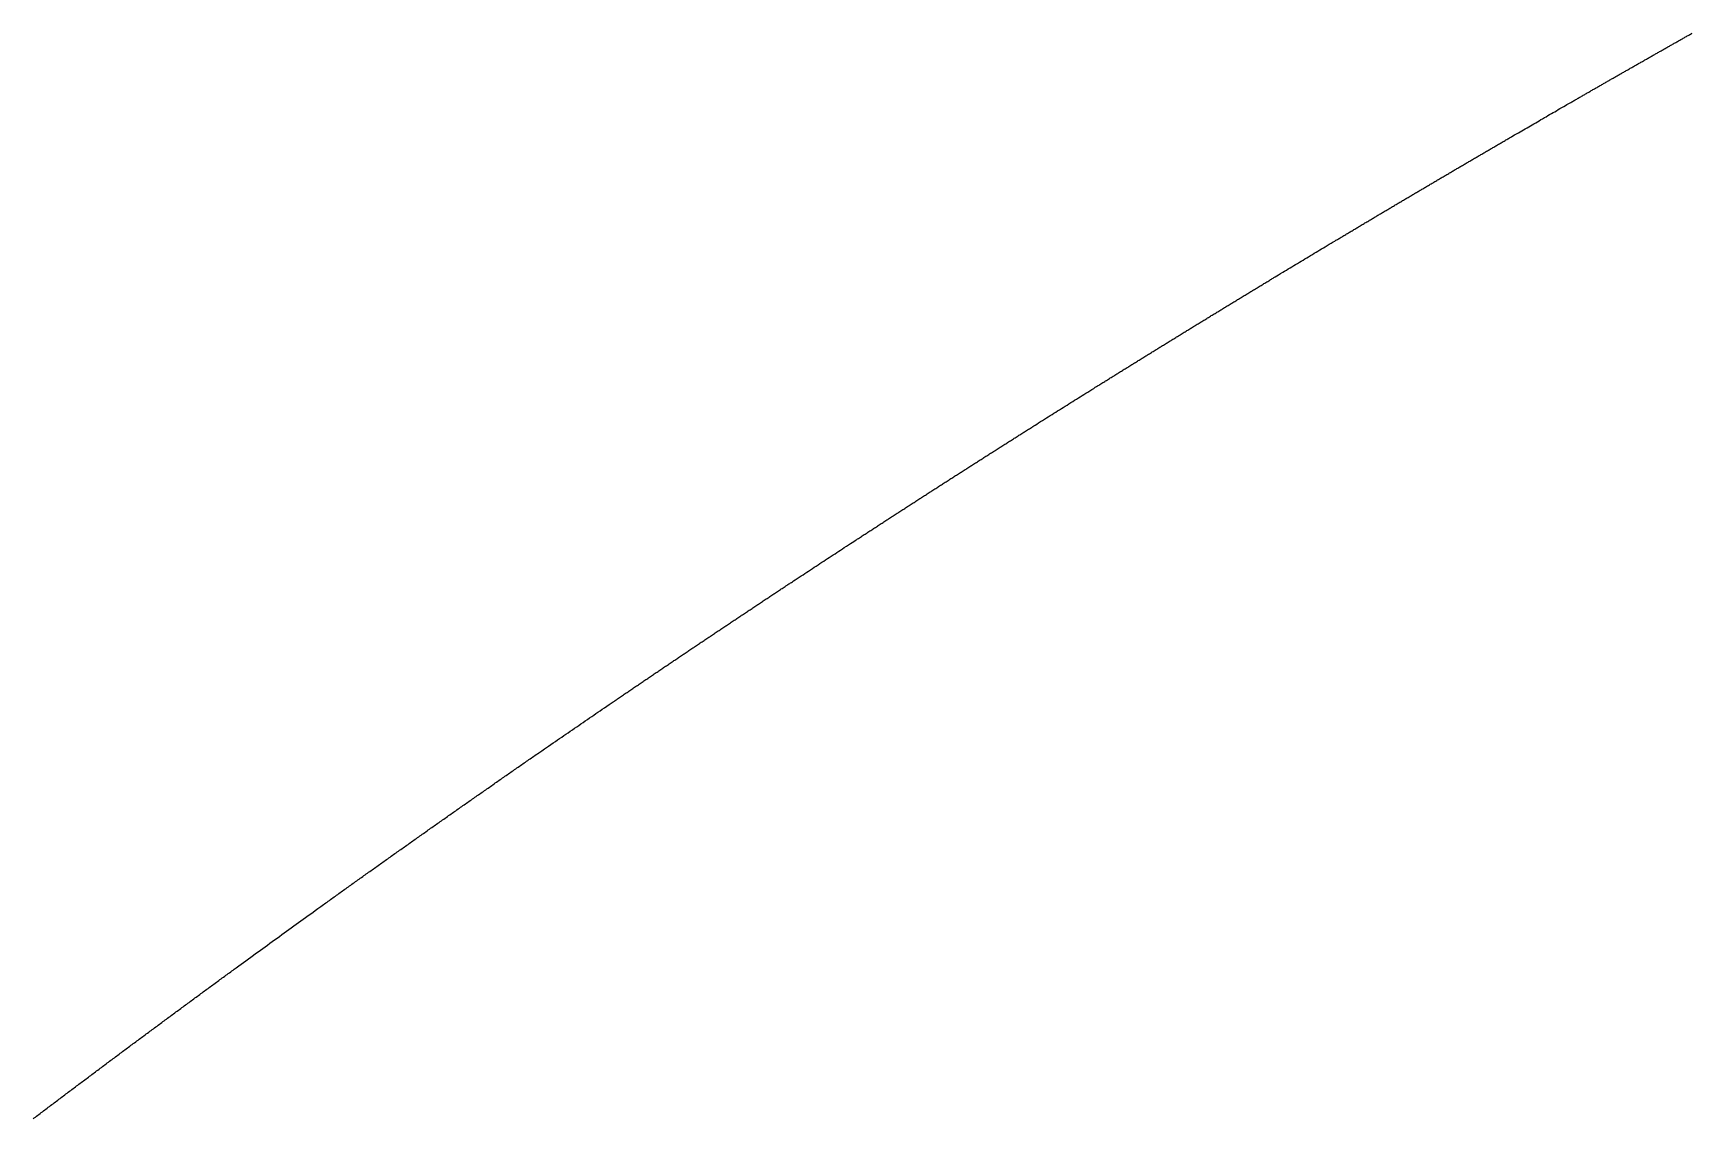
# Model space of a CAD drawing. Header units: millimetres. Extents: x 0 to 2438, y 0 to 1219.
# Drawn here: x 922.19 to 925.075, y 178.577 to 180.466 of the extents above; entities that cross this region are included whole.
import ezdxf

# ---------------------------------------------------------------- set-up
doc = ezdxf.new("R2010")
doc.units = ezdxf.units.MM
doc.layers.add('TEST_CUT_FIRST', color=1, linetype='Continuous')

msp = doc.modelspace()

# ---------------------------------------------------------------- linework, layer by layer
at = {"layer": 'TEST_CUT_FIRST'}
msp.add_lwpolyline([(922.1897, 178.577), (922.1917, 178.5785), (922.1938, 178.5801), (922.1958, 178.5816), (922.1978, 178.5832), (922.1999, 178.5847), (922.2019, 178.5863), (922.204, 178.5878), (922.206, 178.5894), (922.2081, 178.5909), (922.2101, 178.5924), (922.2122, 178.594), (922.2142, 178.5955), (922.2163, 178.5971), (922.2183, 178.5986), (922.2204, 178.6002), (922.2224, 178.6017), (922.2245, 178.6033), (922.2265, 178.6048), (922.2286, 178.6064), (922.2306, 178.6079), (922.2327, 178.6095), (922.2347, 178.611), (922.2368, 178.6126), (922.2388, 178.6141), (922.2409, 178.6156), (922.2429, 178.6172), (922.245, 178.6187), (922.247, 178.6203), (922.2491, 178.6218), (922.2511, 178.6234), (922.2532, 178.6249), (922.2552, 178.6264), (922.2573, 178.628), (922.2593, 178.6295), (922.2614, 178.6311), (922.2634, 178.6326), (922.2655, 178.6342), (922.2675, 178.6357), (922.2696, 178.6372), (922.2716, 178.6388), (922.2737, 178.6403), (922.2757, 178.6419), (922.2778, 178.6434), (922.2798, 178.6449), (922.2819, 178.6465), (922.2839, 178.648), (922.286, 178.6496), (922.288, 178.6511), (922.2901, 178.6526), (922.2922, 178.6542), (922.2942, 178.6557), (922.2963, 178.6573), (922.2983, 178.6588), (922.3004, 178.6603), (922.3024, 178.6619), (922.3045, 178.6634), (922.3065, 178.665), (922.3086, 178.6665), (922.3106, 178.668), (922.3127, 178.6696), (922.3148, 178.6711), (922.3168, 178.6726), (922.3189, 178.6742), (922.3209, 178.6757), (922.323, 178.6773), (922.325, 178.6788), (922.3271, 178.6803), (922.3291, 178.6819), (922.3312, 178.6834), (922.3333, 178.6849), (922.3353, 178.6865), (922.3374, 178.688), (922.3394, 178.6895), (922.3415, 178.6911), (922.3435, 178.6926), (922.3456, 178.6941), (922.3477, 178.6957), (922.3497, 178.6972), (922.3518, 178.6987), (922.3538, 178.7003), (922.3559, 178.7018), (922.358, 178.7033), (922.36, 178.7049), (922.3621, 178.7064), (922.3641, 178.7079), (922.3662, 178.7095), (922.3683, 178.711), (922.3703, 178.7125), (922.3724, 178.7141), (922.3744, 178.7156), (922.3765, 178.7171), (922.3786, 178.7187), (922.3806, 178.7202), (922.3827, 178.7217), (922.3847, 178.7232), (922.3868, 178.7248), (922.3889, 178.7263), (922.3909, 178.7278), (922.393, 178.7294), (922.395, 178.7309), (922.3971, 178.7324), (922.3992, 178.7339), (922.4012, 178.7355), (922.4033, 178.737), (922.4054, 178.7385), (922.4074, 178.7401), (922.4095, 178.7416), (922.4115, 178.7431), (922.4136, 178.7446), (922.4157, 178.7462), (922.4177, 178.7477), (922.4198, 178.7492), (922.4219, 178.7507), (922.4239, 178.7523), (922.426, 178.7538), (922.428, 178.7553), (922.4301, 178.7569), (922.4322, 178.7584), (922.4342, 178.7599), (922.4363, 178.7614), (922.4384, 178.763), (922.4404, 178.7645), (922.4425, 178.766), (922.4446, 178.7675), (922.4466, 178.769), (922.4487, 178.7706), (922.4508, 178.7721), (922.4528, 178.7736), (922.4549, 178.7751), (922.457, 178.7767), (922.459, 178.7782), (922.4611, 178.7797), (922.4632, 178.7812), (922.4652, 178.7827), (922.4673, 178.7843), (922.4694, 178.7858), (922.4714, 178.7873), (922.4735, 178.7888), (922.4756, 178.7904), (922.4776, 178.7919), (922.4797, 178.7934), (922.4818, 178.7949), (922.4838, 178.7964), (922.4859, 178.798), (922.488, 178.7995), (922.49, 178.801), (922.4921, 178.8025), (922.4942, 178.804), (922.4962, 178.8055), (922.4983, 178.8071), (922.5004, 178.8086), (922.5025, 178.8101), (922.5045, 178.8116), (922.5066, 178.8131), (922.5087, 178.8147), (922.5107, 178.8162), (922.5128, 178.8177), (922.5149, 178.8192), (922.517, 178.8207), (922.519, 178.8222), (922.5211, 178.8238), (922.5232, 178.8253), (922.5252, 178.8268), (922.5273, 178.8283), (922.5293, 178.8298), (922.5314, 178.8313), (922.5336, 178.8329), (922.5358, 178.8345), (922.5378, 178.836), (922.5397, 178.8374), (922.5415, 178.8386), (922.5432, 178.8399), (922.5453, 178.8415), (922.548, 178.8434), (922.5515, 178.846), (922.5556, 178.849), (922.5601, 178.8522), (922.5645, 178.8555), (922.5688, 178.8586), (922.573, 178.8616), (922.577, 178.8646), (922.5811, 178.8675), (922.5852, 178.8705), (922.5893, 178.8735), (922.5934, 178.8765), (922.5976, 178.8795), (922.6018, 178.8825), (922.6059, 178.8856), (922.61, 178.8885), (922.6142, 178.8915), (922.6183, 178.8945), (922.6224, 178.8975), (922.6266, 178.9005), (922.6307, 178.9035), (922.6349, 178.9065), (922.639, 178.9096), (922.6432, 178.9126), (922.6473, 178.9155), (922.6513, 178.9184), (922.6554, 178.9214), (922.6595, 178.9244), (922.6639, 178.9275), (922.6684, 178.9307), (922.6728, 178.9339), (922.6769, 178.9369), (922.6804, 178.9394), (922.6831, 178.9414), (922.6852, 178.9429), (922.687, 178.9441), (922.6887, 178.9454), (922.6906, 178.9467), (922.6927, 178.9482), (922.6948, 178.9498), (922.697, 178.9513), (922.6991, 178.9528), (922.7011, 178.9543), (922.7032, 178.9558), (922.7052, 178.9572), (922.7073, 178.9587), (922.7093, 178.9602), (922.7114, 178.9617), (922.7135, 178.9632), (922.7156, 178.9647), (922.7176, 178.9661), (922.7197, 178.9676), (922.7218, 178.9691), (922.7238, 178.9706), (922.7259, 178.9721), (922.728, 178.9736), (922.73, 178.975), (922.7321, 178.9765), (922.7342, 178.978), (922.7362, 178.9795), (922.7383, 178.981), (922.7404, 178.9824), (922.7425, 178.9839), (922.7445, 178.9854), (922.7466, 178.9869), (922.7487, 178.9884), (922.7507, 178.9898), (922.7528, 178.9913), (922.7549, 178.9928), (922.7569, 178.9943), (922.759, 178.9958), (922.7611, 178.9972), (922.7632, 178.9987), (922.7652, 179.0002), (922.7673, 179.0017), (922.7694, 179.0031), (922.7714, 179.0046), (922.7735, 179.0061), (922.7756, 179.0076), (922.7777, 179.0091), (922.7797, 179.0105), (922.7818, 179.012), (922.7839, 179.0135), (922.7859, 179.015), (922.788, 179.0164), (922.7901, 179.0179), (922.7922, 179.0194), (922.7942, 179.0209), (922.7963, 179.0223), (922.7984, 179.0238), (922.8005, 179.0253), (922.8025, 179.0268), (922.8046, 179.0282), (922.8067, 179.0297), (922.8087, 179.0312), (922.8108, 179.0326), (922.8129, 179.0341), (922.815, 179.0356), (922.817, 179.0371), (922.8191, 179.0385), (922.8212, 179.04), (922.8233, 179.0415), (922.8253, 179.043), (922.8274, 179.0444), (922.8295, 179.0459), (922.8316, 179.0474), (922.8336, 179.0488), (922.8357, 179.0503), (922.8378, 179.0518), (922.8399, 179.0533), (922.842, 179.0547), (922.844, 179.0562), (922.8461, 179.0577), (922.8482, 179.0591), (922.8503, 179.0606), (922.8523, 179.0621), (922.8544, 179.0635), (922.8565, 179.065), (922.8586, 179.0665), (922.8606, 179.0679), (922.8627, 179.0694), (922.8648, 179.0709), (922.8669, 179.0723), (922.869, 179.0738), (922.871, 179.0753), (922.8731, 179.0767), (922.8752, 179.0782), (922.8773, 179.0797), (922.8794, 179.0811), (922.8814, 179.0826), (922.8835, 179.0841), (922.8856, 179.0855), (922.8877, 179.087), (922.8898, 179.0885), (922.8918, 179.0899), (922.8939, 179.0914), (922.896, 179.0929), (922.8981, 179.0943), (922.9002, 179.0958), (922.9022, 179.0973), (922.9043, 179.0987), (922.9064, 179.1002), (922.9085, 179.1016), (922.9106, 179.1031), (922.9126, 179.1046), (922.9147, 179.106), (922.9168, 179.1075), (922.9189, 179.109), (922.921, 179.1104), (922.923, 179.1119), (922.9251, 179.1133), (922.9272, 179.1148), (922.9293, 179.1163), (922.9314, 179.1177), (922.9335, 179.1192), (922.9355, 179.1206), (922.9376, 179.1221), (922.9397, 179.1236), (922.9418, 179.125), (922.9439, 179.1265), (922.946, 179.1279), (922.948, 179.1294), (922.9501, 179.1309), (922.9522, 179.1323), (922.9543, 179.1338), (922.9564, 179.1352), (922.9585, 179.1367), (922.9606, 179.1382), (922.9626, 179.1396), (922.9647, 179.1411), (922.9668, 179.1425), (922.9689, 179.144), (922.971, 179.1454), (922.9731, 179.1469), (922.9752, 179.1484), (922.9772, 179.1498), (922.9793, 179.1513), (922.9814, 179.1527), (922.9835, 179.1542), (922.9856, 179.1556), (922.9877, 179.1571), (922.9898, 179.1585), (922.9918, 179.16), (922.9939, 179.1615), (922.996, 179.1629), (922.9981, 179.1644), (923.0002, 179.1658), (923.0023, 179.1673), (923.0044, 179.1687), (923.0065, 179.1702), (923.0086, 179.1716), (923.0106, 179.1731), (923.0127, 179.1745), (923.0148, 179.176), (923.0169, 179.1774), (923.019, 179.1789), (923.0211, 179.1803), (923.0232, 179.1818), (923.0253, 179.1832), (923.0274, 179.1847), (923.0294, 179.1861), (923.0315, 179.1876), (923.0336, 179.189), (923.0357, 179.1905), (923.0378, 179.1919), (923.0399, 179.1934), (923.042, 179.1948), (923.0441, 179.1963), (923.0462, 179.1977), (923.0483, 179.1992), (923.0504, 179.2006), (923.0524, 179.2021), (923.0545, 179.2035), (923.0566, 179.205), (923.0587, 179.2064), (923.0608, 179.2079), (923.0629, 179.2093), (923.0651, 179.2108), (923.0672, 179.2123), (923.0693, 179.2138), (923.0713, 179.2151), (923.0731, 179.2164), (923.0749, 179.2177), (923.0771, 179.2191), (923.0796, 179.2209), (923.0829, 179.2231), (923.0866, 179.2257), (923.0905, 179.2284), (923.0945, 179.2311), (923.0984, 179.2338), (923.1021, 179.2364), (923.1057, 179.2389), (923.1094, 179.2414), (923.1131, 179.2439), (923.1168, 179.2465), (923.1205, 179.249), (923.1242, 179.2516), (923.128, 179.2542), (923.1317, 179.2567), (923.1354, 179.2593), (923.1391, 179.2618), (923.1428, 179.2644), (923.1466, 179.2669), (923.1503, 179.2695), (923.154, 179.272), (923.1578, 179.2746), (923.1615, 179.2772), (923.1652, 179.2797), (923.1689, 179.2822), (923.1725, 179.2847), (923.1762, 179.2872), (923.1799, 179.2898), (923.1838, 179.2924), (923.1879, 179.2952), (923.1919, 179.298), (923.1956, 179.3005), (923.1987, 179.3026), (923.201, 179.3041), (923.2026, 179.3053), (923.204, 179.3062), (923.2052, 179.307), (923.2067, 179.308), (923.2083, 179.3091), (923.21, 179.3103), (923.2117, 179.3115), (923.2134, 179.3126), (923.215, 179.3137), (923.2167, 179.3148), (923.2183, 179.3159), (923.2199, 179.317), (923.2215, 179.3181), (923.2231, 179.3192), (923.2248, 179.3203), (923.2264, 179.3214), (923.228, 179.3225), (923.2297, 179.3236), (923.2313, 179.3248), (923.2329, 179.3259), (923.2345, 179.327), (923.2362, 179.3281), (923.2378, 179.3292), (923.2394, 179.3303), (923.2411, 179.3314), (923.2427, 179.3325), (923.2443, 179.3336), (923.2459, 179.3347), (923.2476, 179.3358), (923.2492, 179.3369), (923.2508, 179.338), (923.2525, 179.3391), (923.2541, 179.3402), (923.2557, 179.3413), (923.2573, 179.3424), (923.259, 179.3435), (923.2606, 179.3447), (923.2622, 179.3458), (923.2639, 179.3469), (923.2655, 179.348), (923.2671, 179.3491), (923.2688, 179.3502), (923.2704, 179.3513), (923.272, 179.3524), (923.2737, 179.3535), (923.2753, 179.3546), (923.2769, 179.3557), (923.2785, 179.3568), (923.2802, 179.3579), (923.2818, 179.359), (923.2834, 179.3601), (923.2851, 179.3612), (923.2867, 179.3623), (923.2883, 179.3634), (923.29, 179.3645), (923.2916, 179.3656), (923.2932, 179.3667), (923.2949, 179.3678), (923.2965, 179.3689), (923.2981, 179.37), (923.2998, 179.3711), (923.3014, 179.3722), (923.303, 179.3733), (923.3047, 179.3744), (923.3063, 179.3755), (923.3079, 179.3766), (923.3096, 179.3777), (923.3112, 179.3788), (923.3128, 179.3799), (923.3145, 179.381), (923.3161, 179.3821), (923.3177, 179.3832), (923.3194, 179.3843), (923.321, 179.3854), (923.3226, 179.3865), (923.3243, 179.3876), (923.3259, 179.3887), (923.3275, 179.3898), (923.3292, 179.3909), (923.3308, 179.392), (923.3324, 179.3931), (923.3341, 179.3942), (923.3357, 179.3953), (923.3373, 179.3964), (923.339, 179.3975), (923.3406, 179.3986), (923.3422, 179.3997), (923.3439, 179.4008), (923.3455, 179.4019), (923.3471, 179.403), (923.3488, 179.4041), (923.3504, 179.4052), (923.352, 179.4063), (923.3537, 179.4074), (923.3553, 179.4085), (923.3569, 179.4096), (923.3586, 179.4107), (923.3602, 179.4118), (923.3619, 179.4129), (923.3635, 179.414), (923.3651, 179.4151), (923.3668, 179.4161), (923.3684, 179.4172), (923.37, 179.4183), (923.3717, 179.4194), (923.3733, 179.4205), (923.3749, 179.4216), (923.3766, 179.4227), (923.3782, 179.4238), (923.3798, 179.4249), (923.3815, 179.426), (923.3831, 179.4271), (923.3848, 179.4282), (923.3864, 179.4293), (923.388, 179.4304), (923.3897, 179.4315), (923.3913, 179.4326), (923.3929, 179.4337), (923.3946, 179.4348), (923.3962, 179.4358), (923.3979, 179.4369), (923.3995, 179.438), (923.4011, 179.4391), (923.4028, 179.4402), (923.4044, 179.4413), (923.406, 179.4424), (923.4077, 179.4435), (923.4093, 179.4446), (923.411, 179.4457), (923.4126, 179.4468), (923.4142, 179.4479), (923.4159, 179.449), (923.4175, 179.4501), (923.4192, 179.4511), (923.4208, 179.4522), (923.4224, 179.4533), (923.4241, 179.4544), (923.4257, 179.4555), (923.4273, 179.4566), (923.429, 179.4577), (923.4306, 179.4588), (923.4323, 179.4599), (923.4339, 179.461), (923.4355, 179.4621), (923.4372, 179.4631), (923.4388, 179.4642), (923.4405, 179.4653), (923.4421, 179.4664), (923.4437, 179.4675), (923.4454, 179.4686), (923.447, 179.4697), (923.4487, 179.4708), (923.4503, 179.4719), (923.4519, 179.4729), (923.4536, 179.474), (923.4552, 179.4751), (923.4569, 179.4762), (923.4585, 179.4773), (923.4601, 179.4784), (923.4618, 179.4795), (923.4634, 179.4806), (923.4651, 179.4817), (923.4667, 179.4827), (923.4683, 179.4838), (923.47, 179.4849), (923.4716, 179.486), (923.4733, 179.4871), (923.4749, 179.4882), (923.4766, 179.4893), (923.4782, 179.4904), (923.4798, 179.4914), (923.4815, 179.4925), (923.4831, 179.4936), (923.4848, 179.4947), (923.4864, 179.4958), (923.4881, 179.4969), (923.4897, 179.498), (923.4913, 179.4991), (923.493, 179.5001), (923.4946, 179.5012), (923.4962, 179.5023), (923.4979, 179.5034), (923.4995, 179.5045), (923.5013, 179.5056), (923.503, 179.5067), (923.5046, 179.5078), (923.5061, 179.5088), (923.5075, 179.5097), (923.5089, 179.5106), (923.5106, 179.5117), (923.5127, 179.5132), (923.5155, 179.515), (923.5187, 179.5171), (923.5222, 179.5194), (923.5258, 179.5218), (923.5292, 179.524), (923.5325, 179.5262), (923.5357, 179.5283), (923.5389, 179.5304), (923.5421, 179.5325), (923.5454, 179.5347), (923.5487, 179.5368), (923.552, 179.539), (923.5553, 179.5412), (923.5586, 179.5433), (923.5618, 179.5455), (923.5651, 179.5476), (923.5684, 179.5498), (923.5716, 179.5519), (923.5749, 179.5541), (923.5782, 179.5562), (923.5815, 179.5584), (923.5848, 179.5605), (923.5881, 179.5627), (923.5913, 179.5648), (923.5945, 179.5669), (923.5978, 179.569), (923.601, 179.5712), (923.6045, 179.5734), (923.608, 179.5757), (923.6115, 179.578), (923.6148, 179.5801), (923.6176, 179.582), (923.6197, 179.5834), (923.6214, 179.5844), (923.6228, 179.5853), (923.6241, 179.5862), (923.6256, 179.5872), (923.6273, 179.5883), (923.629, 179.5894), (923.6307, 179.5905), (923.6323, 179.5916), (923.634, 179.5926), (923.6356, 179.5937), (923.6372, 179.5947), (923.6388, 179.5958), (923.6405, 179.5969), (923.6421, 179.5979), (923.6437, 179.599), (923.6454, 179.6001), (923.647, 179.6011), (923.6487, 179.6022), (923.6503, 179.6033), (923.6519, 179.6043), (923.6536, 179.6054), (923.6552, 179.6064), (923.6568, 179.6075), (923.6585, 179.6086), (923.6601, 179.6096), (923.6617, 179.6107), (923.6634, 179.6118), (923.665, 179.6128), (923.6667, 179.6139), (923.6683, 179.6149), (923.6699, 179.616), (923.6716, 179.6171), (923.6732, 179.6181), (923.6748, 179.6192), (923.6765, 179.6203), (923.6781, 179.6213), (923.6797, 179.6224), (923.6814, 179.6234), (923.683, 179.6245), (923.6847, 179.6256), (923.6863, 179.6266), (923.6879, 179.6277), (923.6896, 179.6287), (923.6912, 179.6298), (923.6929, 179.6309), (923.6945, 179.6319), (923.6961, 179.633), (923.6978, 179.634), (923.6994, 179.6351), (923.701, 179.6362), (923.7027, 179.6372), (923.7043, 179.6383), (923.706, 179.6393), (923.7076, 179.6404), (923.7092, 179.6415), (923.7109, 179.6425), (923.7125, 179.6436), (923.7142, 179.6446), (923.7158, 179.6457), (923.7174, 179.6468), (923.7191, 179.6478), (923.7207, 179.6489), (923.7223, 179.6499), (923.724, 179.651), (923.7256, 179.652), (923.7273, 179.6531), (923.7289, 179.6542), (923.7305, 179.6552), (923.7322, 179.6563), (923.7338, 179.6573), (923.7355, 179.6584), (923.7371, 179.6594), (923.7387, 179.6605), (923.7404, 179.6616), (923.742, 179.6626), (923.7437, 179.6637), (923.7453, 179.6647), (923.747, 179.6658), (923.7486, 179.6668), (923.7502, 179.6679), (923.7519, 179.669), (923.7535, 179.67), (923.7552, 179.6711), (923.7568, 179.6721), (923.7584, 179.6732), (923.7601, 179.6742), (923.7617, 179.6753), (923.7634, 179.6763), (923.765, 179.6774), (923.7666, 179.6785), (923.7683, 179.6795), (923.7699, 179.6806), (923.7716, 179.6816), (923.7732, 179.6827), (923.7749, 179.6837), (923.7765, 179.6848), (923.7781, 179.6858), (923.7798, 179.6869), (923.7814, 179.6879), (923.7831, 179.689), (923.7847, 179.69), (923.7864, 179.6911), (923.788, 179.6922), (923.7896, 179.6932), (923.7913, 179.6943), (923.7929, 179.6953), (923.7946, 179.6964), (923.7962, 179.6974), (923.7979, 179.6985), (923.7995, 179.6995), (923.8011, 179.7006), (923.8028, 179.7016), (923.8044, 179.7027), (923.8061, 179.7037), (923.8077, 179.7048), (923.8094, 179.7058), (923.811, 179.7069), (923.8127, 179.7079), (923.8143, 179.709), (923.8159, 179.71), (923.8176, 179.7111), (923.8192, 179.7121), (923.8209, 179.7132), (923.8225, 179.7142), (923.8242, 179.7153), (923.8258, 179.7163), (923.8275, 179.7174), (923.8291, 179.7184), (923.8307, 179.7195), (923.8324, 179.7205), (923.834, 179.7216), (923.8357, 179.7226), (923.8373, 179.7237), (923.839, 179.7247), (923.8406, 179.7258), (923.8423, 179.7268), (923.8439, 179.7279), (923.8455, 179.7289), (923.8472, 179.73), (923.8488, 179.731), (923.8505, 179.7321), (923.8521, 179.7331), (923.8538, 179.7342), (923.8554, 179.7352), (923.8571, 179.7363), (923.8587, 179.7373), (923.8604, 179.7384), (923.862, 179.7394), (923.8637, 179.7404), (923.8653, 179.7415), (923.867, 179.7425), (923.8686, 179.7436), (923.8702, 179.7446), (923.8719, 179.7457), (923.8735, 179.7467), (923.8752, 179.7478), (923.8768, 179.7488), (923.8785, 179.7499), (923.8801, 179.7509), (923.8818, 179.752), (923.8834, 179.753), (923.8851, 179.754), (923.8867, 179.7551), (923.8884, 179.7561), (923.89, 179.7572), (923.8917, 179.7582), (923.8933, 179.7593), (923.895, 179.7603), (923.8966, 179.7614), (923.8983, 179.7624), (923.8999, 179.7634), (923.9015, 179.7645), (923.9032, 179.7655), (923.9048, 179.7666), (923.9065, 179.7676), (923.9081, 179.7687), (923.9098, 179.7697), (923.9115, 179.7708), (923.9131, 179.7718), (923.9147, 179.7728), (923.9164, 179.7739), (923.918, 179.7749), (923.9197, 179.776), (923.9214, 179.7771), (923.9231, 179.7781), (923.9248, 179.7792), (923.9263, 179.7801), (923.9277, 179.781), (923.9291, 179.7819), (923.9307, 179.783), (923.9329, 179.7843), (923.9357, 179.7861), (923.9389, 179.7881), (923.9424, 179.7903), (923.946, 179.7926), (923.9494, 179.7947), (923.9526, 179.7968), (923.9558, 179.7988), (923.959, 179.8008), (923.9623, 179.8028), (923.9655, 179.8049), (923.9688, 179.807), (923.9721, 179.809), (923.9754, 179.8111), (923.9787, 179.8131), (923.9819, 179.8152), (923.9852, 179.8172), (923.9885, 179.8193), (923.9917, 179.8213), (923.995, 179.8234), (923.9983, 179.8255), (924.0016, 179.8275), (924.0049, 179.8296), (924.0082, 179.8316), (924.0114, 179.8337), (924.0146, 179.8357), (924.0178, 179.8377), (924.0211, 179.8397), (924.0245, 179.8419), (924.0281, 179.8441), (924.0316, 179.8463), (924.0348, 179.8483), (924.0376, 179.8501), (924.0397, 179.8514), (924.0414, 179.8524), (924.0428, 179.8533), (924.0441, 179.8541), (924.0456, 179.855), (924.0472, 179.856), (924.0489, 179.8571), (924.0506, 179.8582), (924.0523, 179.8592), (924.0539, 179.8602), (924.0555, 179.8612), (924.0571, 179.8622), (924.0587, 179.8632), (924.0603, 179.8642), (924.062, 179.8652), (924.0636, 179.8663), (924.0652, 179.8673), (924.0668, 179.8683), (924.0685, 179.8693), (924.0701, 179.8703), (924.0717, 179.8713), (924.0733, 179.8723), (924.075, 179.8733), (924.0766, 179.8743), (924.0782, 179.8753), (924.0798, 179.8764), (924.0815, 179.8774), (924.0831, 179.8784), (924.0847, 179.8794), (924.0863, 179.8804), (924.088, 179.8814), (924.0896, 179.8824), (924.0912, 179.8834), (924.0928, 179.8844), (924.0945, 179.8854), (924.0961, 179.8865), (924.0977, 179.8875), (924.0993, 179.8885), (924.101, 179.8895), (924.1026, 179.8905), (924.1042, 179.8915), (924.1058, 179.8925), (924.1075, 179.8935), (924.1091, 179.8945), (924.1107, 179.8955), (924.1123, 179.8965), (924.114, 179.8975), (924.1156, 179.8985), (924.1172, 179.8996), (924.1189, 179.9006), (924.1205, 179.9016), (924.1221, 179.9026), (924.1237, 179.9036), (924.1254, 179.9046), (924.127, 179.9056), (924.1286, 179.9066), (924.1302, 179.9076), (924.1319, 179.9086), (924.1335, 179.9096), (924.1351, 179.9106), (924.1367, 179.9116), (924.1384, 179.9126), (924.14, 179.9136), (924.1416, 179.9146), (924.1433, 179.9157), (924.1449, 179.9167), (924.1465, 179.9177), (924.1481, 179.9187), (924.1498, 179.9197), (924.1514, 179.9207), (924.153, 179.9217), (924.1547, 179.9227), (924.1563, 179.9237), (924.1579, 179.9247), (924.1595, 179.9257), (924.1612, 179.9267), (924.1628, 179.9277), (924.1644, 179.9287), (924.1661, 179.9297), (924.1677, 179.9307), (924.1693, 179.9317), (924.1709, 179.9327), (924.1726, 179.9337), (924.1742, 179.9347), (924.1758, 179.9357), (924.1775, 179.9367), (924.1791, 179.9377), (924.1807, 179.9387), (924.1823, 179.9397), (924.184, 179.9407), (924.1856, 179.9417), (924.1872, 179.9428), (924.1889, 179.9438), (924.1905, 179.9448), (924.1921, 179.9458), (924.1938, 179.9468), (924.1954, 179.9478), (924.197, 179.9488), (924.1986, 179.9498), (924.2003, 179.9508), (924.2019, 179.9518), (924.2035, 179.9528), (924.2052, 179.9538), (924.2068, 179.9548), (924.2084, 179.9558), (924.2101, 179.9568), (924.2117, 179.9578), (924.2133, 179.9588), (924.2149, 179.9598), (924.2166, 179.9608), (924.2182, 179.9618), (924.2198, 179.9628), (924.2215, 179.9638), (924.2231, 179.9648), (924.2247, 179.9658), (924.2264, 179.9668), (924.228, 179.9678), (924.2296, 179.9688), (924.2313, 179.9698), (924.2329, 179.9708), (924.2345, 179.9718), (924.2362, 179.9728), (924.2378, 179.9738), (924.2394, 179.9748), (924.2411, 179.9758), (924.2427, 179.9767), (924.2443, 179.9777), (924.246, 179.9787), (924.2476, 179.9797), (924.2492, 179.9807), (924.2508, 179.9817), (924.2525, 179.9827), (924.2541, 179.9837), (924.2557, 179.9847), (924.2574, 179.9857), (924.259, 179.9867), (924.2606, 179.9877), (924.2623, 179.9887), (924.2639, 179.9897), (924.2655, 179.9907), (924.2672, 179.9917), (924.2688, 179.9927), (924.2704, 179.9937), (924.2721, 179.9947), (924.2737, 179.9957), (924.2753, 179.9967), (924.277, 179.9977), (924.2786, 179.9987), (924.2802, 179.9997), (924.2819, 180.0007), (924.2835, 180.0017), (924.2851, 180.0027), (924.2868, 180.0036), (924.2884, 180.0046), (924.2901, 180.0056), (924.2917, 180.0066), (924.2933, 180.0076), (924.295, 180.0086), (924.2966, 180.0096), (924.2982, 180.0106), (924.2999, 180.0116), (924.3015, 180.0126), (924.3031, 180.0136), (924.3048, 180.0146), (924.3064, 180.0156), (924.308, 180.0166), (924.3097, 180.0176), (924.3113, 180.0186), (924.3129, 180.0195), (924.3146, 180.0205), (924.3162, 180.0215), (924.3178, 180.0225), (924.3195, 180.0235), (924.3211, 180.0245), (924.3227, 180.0255), (924.3244, 180.0265), (924.326, 180.0275), (924.3277, 180.0285), (924.3293, 180.0295), (924.3309, 180.0305), (924.3325, 180.0314), (924.3342, 180.0324), (924.3358, 180.0334), (924.3375, 180.0344), (924.3392, 180.0355), (924.3409, 180.0365), (924.3425, 180.0375), (924.344, 180.0384), (924.3454, 180.0392), (924.3468, 180.0401), (924.3484, 180.0411), (924.3506, 180.0423), (924.3533, 180.044), (924.3565, 180.0459), (924.36, 180.048), (924.3635, 180.0502), (924.3668, 180.0522), (924.3701, 180.0541), (924.3732, 180.056), (924.3764, 180.058), (924.3796, 180.0599), (924.3828, 180.0618), (924.3861, 180.0638), (924.3893, 180.0657), (924.3926, 180.0677), (924.3958, 180.0696), (924.399, 180.0716), (924.4022, 180.0735), (924.4055, 180.0755), (924.4087, 180.0774), (924.4119, 180.0794), (924.4152, 180.0813), (924.4184, 180.0833), (924.4217, 180.0852), (924.4249, 180.0872), (924.4281, 180.0891), (924.4313, 180.091), (924.4344, 180.0929), (924.4377, 180.0948), (924.4411, 180.0968), (924.4446, 180.099), (924.448, 180.101), (924.4513, 180.103), (924.454, 180.1046), (924.4561, 180.1059), (924.4577, 180.1068), (924.4591, 180.1076), (924.4604, 180.1084), (924.4618, 180.1093), (924.4634, 180.1102), (924.4651, 180.1112), (924.4668, 180.1122), (924.4684, 180.1132), (924.47, 180.1142), (924.4716, 180.1151), (924.4731, 180.1161), (924.4747, 180.117), (924.4763, 180.118), (924.4779, 180.1189), (924.4795, 180.1199), (924.4811, 180.1208), (924.4827, 180.1218), (924.4843, 180.1227), (924.4859, 180.1237), (924.4875, 180.1246), (924.4891, 180.1256), (924.4907, 180.1265), (924.4923, 180.1275), (924.4939, 180.1285), (924.4955, 180.1294), (924.4971, 180.1304), (924.4987, 180.1313), (924.5003, 180.1323), (924.5019, 180.1332), (924.5035, 180.1342), (924.5051, 180.1351), (924.5067, 180.1361), (924.5083, 180.137), (924.5099, 180.138), (924.5115, 180.1389), (924.5131, 180.1399), (924.5147, 180.1408), (924.5163, 180.1418), (924.5179, 180.1427), (924.5195, 180.1437), (924.5211, 180.1446), (924.5227, 180.1456), (924.5243, 180.1465), (924.5259, 180.1475), (924.5275, 180.1484), (924.5291, 180.1494), (924.5307, 180.1503), (924.5322, 180.1513), (924.5338, 180.1522), (924.5354, 180.1532), (924.537, 180.1541), (924.5386, 180.1551), (924.5402, 180.156), (924.5418, 180.157), (924.5434, 180.1579), (924.545, 180.1589), (924.5466, 180.1598), (924.5482, 180.1608), (924.5498, 180.1617), (924.5514, 180.1627), (924.553, 180.1636), (924.5546, 180.1646), (924.5562, 180.1655), (924.5578, 180.1665), (924.5594, 180.1674), (924.561, 180.1684), (924.5626, 180.1693), (924.5642, 180.1703), (924.5658, 180.1712), (924.5674, 180.1722), (924.569, 180.1731), (924.5706, 180.1741), (924.5722, 180.175), (924.5738, 180.176), (924.5754, 180.1769), (924.577, 180.1779), (924.5786, 180.1788), (924.5802, 180.1797), (924.5818, 180.1807), (924.5834, 180.1816), (924.585, 180.1826), (924.5866, 180.1835), (924.5882, 180.1845), (924.5898, 180.1854), (924.5914, 180.1864), (924.593, 180.1873), (924.5946, 180.1883), (924.5962, 180.1892), (924.5978, 180.1902), (924.5994, 180.1911), (924.601, 180.1921), (924.6026, 180.193), (924.6042, 180.1939), (924.6058, 180.1949), (924.6074, 180.1958), (924.609, 180.1968), (924.6106, 180.1977), (924.6122, 180.1987), (924.6138, 180.1996), (924.6155, 180.2006), (924.6171, 180.2015), (924.6187, 180.2024), (924.6203, 180.2034), (924.6219, 180.2043), (924.6235, 180.2053), (924.6251, 180.2062), (924.6267, 180.2072), (924.6283, 180.2081), (924.6299, 180.2091), (924.6315, 180.21), (924.6331, 180.2109), (924.6347, 180.2119), (924.6363, 180.2128), (924.6379, 180.2138), (924.6395, 180.2147), (924.6411, 180.2157), (924.6427, 180.2166), (924.6443, 180.2175), (924.6459, 180.2185), (924.6475, 180.2194), (924.6491, 180.2204), (924.6507, 180.2213), (924.6523, 180.2223), (924.6539, 180.2232), (924.6555, 180.2241), (924.6571, 180.2251), (924.6587, 180.226), (924.6603, 180.227), (924.6619, 180.2279), (924.6635, 180.2289), (924.6651, 180.2298), (924.6667, 180.2307), (924.6683, 180.2317), (924.6699, 180.2326), (924.6715, 180.2336), (924.6731, 180.2345), (924.6748, 180.2354), (924.6764, 180.2364), (924.678, 180.2373), (924.6796, 180.2383), (924.6812, 180.2392), (924.6828, 180.2401), (924.6844, 180.2411), (924.686, 180.242), (924.6876, 180.243), (924.6892, 180.2439), (924.6908, 180.2448), (924.6924, 180.2458), (924.694, 180.2467), (924.6956, 180.2477), (924.6972, 180.2486), (924.6988, 180.2495), (924.7004, 180.2505), (924.702, 180.2514), (924.7036, 180.2524), (924.7052, 180.2533), (924.7068, 180.2542), (924.7084, 180.2552), (924.71, 180.2561), (924.7117, 180.2571), (924.7133, 180.258), (924.7149, 180.2589), (924.7165, 180.2599), (924.7181, 180.2608), (924.7197, 180.2617), (924.7213, 180.2627), (924.7229, 180.2636), (924.7245, 180.2646), (924.7261, 180.2655), (924.7277, 180.2664), (924.7293, 180.2674), (924.7309, 180.2683), (924.7325, 180.2692), (924.7341, 180.2702), (924.7357, 180.2711), (924.7373, 180.2721), (924.739, 180.273), (924.7406, 180.2739), (924.7422, 180.2749), (924.7438, 180.2758), (924.7453, 180.2767), (924.7469, 180.2777), (924.7486, 180.2786), (924.7503, 180.2796), (924.7519, 180.2805), (924.7535, 180.2815), (924.755, 180.2823), (924.7564, 180.2831), (924.7578, 180.284), (924.7594, 180.2849), (924.7614, 180.2861), (924.764, 180.2876), (924.767, 180.2893), (924.7702, 180.2912), (924.7735, 180.2931), (924.7766, 180.2949), (924.7797, 180.2967), (924.7826, 180.2984), (924.7856, 180.3001), (924.7886, 180.3019), (924.7916, 180.3036), (924.7946, 180.3054), (924.7976, 180.3071), (924.8007, 180.3089), (924.8037, 180.3106), (924.8067, 180.3124), (924.8097, 180.3141), (924.8127, 180.3159), (924.8157, 180.3176), (924.8188, 180.3194), (924.8218, 180.3211), (924.8248, 180.3229), (924.8279, 180.3246), (924.8309, 180.3264), (924.8339, 180.3281), (924.8368, 180.3298), (924.8398, 180.3315), (924.8428, 180.3333), (924.8459, 180.3351), (924.8492, 180.337), (924.8525, 180.3389), (924.8555, 180.3406), (924.858, 180.3421), (924.8599, 180.3432), (924.8614, 180.344), (924.8625, 180.3447), (924.8637, 180.3453), (924.865, 180.346), (924.8664, 180.3469), (924.8678, 180.3477), (924.8693, 180.3486), (924.8708, 180.3494), (924.8722, 180.3502), (924.8736, 180.351), (924.875, 180.3518), (924.8764, 180.3526), (924.8778, 180.3534), (924.8792, 180.3543), (924.8806, 180.3551), (924.882, 180.3559), (924.8834, 180.3567), (924.8849, 180.3575), (924.8863, 180.3583), (924.8877, 180.3591), (924.8891, 180.3599), (924.8905, 180.3608), (924.8919, 180.3616), (924.8933, 180.3624), (924.8947, 180.3632), (924.8961, 180.364), (924.8976, 180.3648), (924.899, 180.3656), (924.9004, 180.3664), (924.9018, 180.3673), (924.9032, 180.3681), (924.9046, 180.3689), (924.906, 180.3697), (924.9075, 180.3705), (924.9089, 180.3713), (924.9103, 180.3721), (924.9117, 180.3729), (924.9131, 180.3737), (924.9145, 180.3746), (924.9159, 180.3754), (924.9173, 180.3762), (924.9188, 180.377), (924.9202, 180.3778), (924.9216, 180.3786), (924.923, 180.3794), (924.9244, 180.3802), (924.9258, 180.381), (924.9272, 180.3818), (924.9286, 180.3827), (924.9301, 180.3835), (924.9315, 180.3843), (924.9329, 180.3851), (924.9343, 180.3859), (924.9357, 180.3867), (924.9371, 180.3875), (924.9385, 180.3883), (924.94, 180.3891), (924.9414, 180.3899), (924.9428, 180.3908), (924.9442, 180.3916), (924.9456, 180.3924), (924.947, 180.3932), (924.9484, 180.394), (924.9499, 180.3948), (924.9513, 180.3956), (924.9527, 180.3964), (924.9541, 180.3972), (924.9555, 180.398), (924.9569, 180.3988), (924.9583, 180.3997), (924.9598, 180.4005), (924.9612, 180.4013), (924.9626, 180.4021), (924.964, 180.4029), (924.9654, 180.4037), (924.9668, 180.4045), (924.9682, 180.4053), (924.9697, 180.4061), (924.9711, 180.4069), (924.9725, 180.4077), (924.9739, 180.4085), (924.9753, 180.4093), (924.9767, 180.4102), (924.9781, 180.411), (924.9796, 180.4118), (924.981, 180.4126), (924.9824, 180.4134), (924.9838, 180.4142), (924.9852, 180.415), (924.9866, 180.4158), (924.9881, 180.4166), (924.9895, 180.4174), (924.9909, 180.4182), (924.9923, 180.419), (924.9937, 180.4198), (924.9951, 180.4206), (924.9965, 180.4214), (924.998, 180.4223), (924.9994, 180.4231), (925.0008, 180.4239), (925.0022, 180.4247), (925.0036, 180.4255), (925.005, 180.4263), (925.0065, 180.4271), (925.0079, 180.4279), (925.0093, 180.4287), (925.0107, 180.4295), (925.0121, 180.4303), (925.0135, 180.4311), (925.0149, 180.4319), (925.0164, 180.4327), (925.0178, 180.4335), (925.0192, 180.4343), (925.0206, 180.4351), (925.022, 180.4359), (925.0234, 180.4367), (925.0249, 180.4375), (925.0263, 180.4384), (925.0277, 180.4392), (925.0291, 180.44), (925.0305, 180.4408), (925.0319, 180.4416), (925.0334, 180.4424), (925.0348, 180.4432), (925.0362, 180.444), (925.0376, 180.4448), (925.039, 180.4456), (925.0404, 180.4464), (925.0419, 180.4472), (925.0433, 180.448), (925.0447, 180.4488), (925.0461, 180.4496), (925.0475, 180.4504), (925.049, 180.4512), (925.0504, 180.452), (925.0518, 180.4528), (925.0532, 180.4536), (925.0546, 180.4544), (925.056, 180.4552), (925.0575, 180.456), (925.0589, 180.4568), (925.0603, 180.4576), (925.0617, 180.4584), (925.0631, 180.4592), (925.0645, 180.46), (925.066, 180.4608), (925.0674, 180.4616), (925.0688, 180.4624), (925.0702, 180.4632), (925.0716, 180.464), (925.0731, 180.4648), (925.0745, 180.4656), (925.0759, 180.4664)], dxfattribs=at)

doc.saveas('drawing.dxf')
